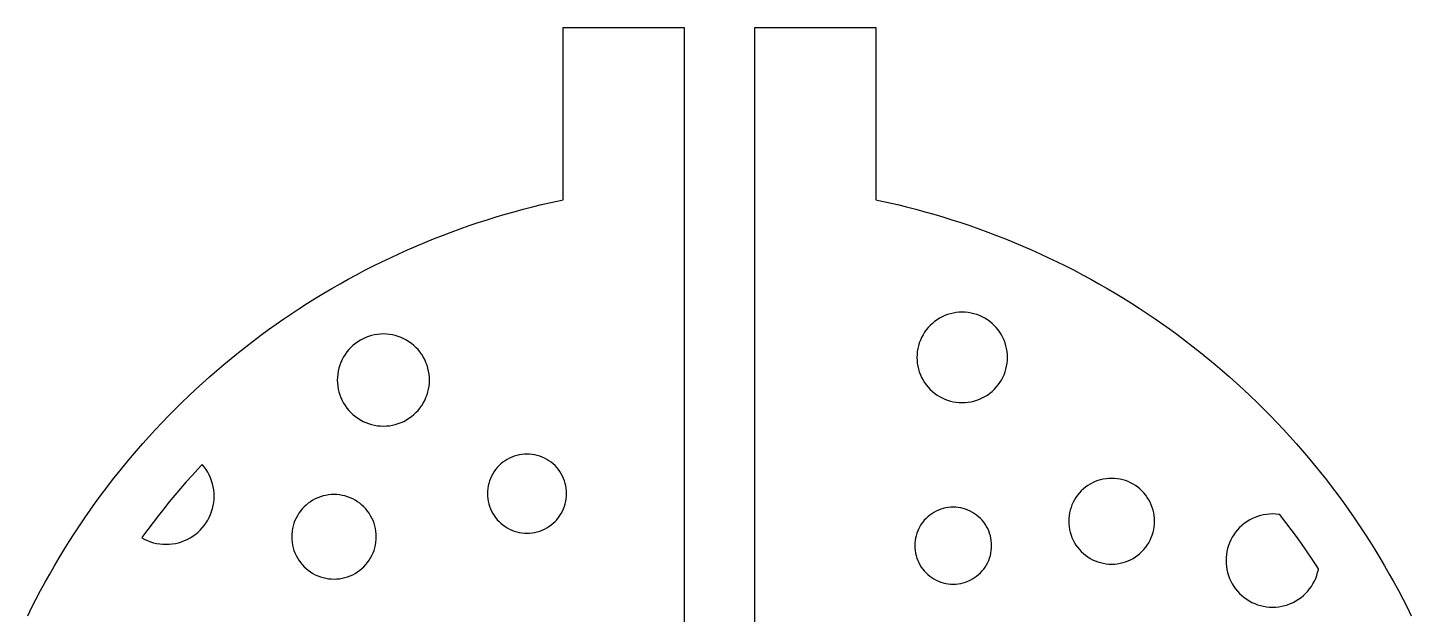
# Model space of a CAD drawing. Header units: millimetres. Extents: x 0 to 439, y -239 to 0.
# Drawn here: x 3.5 to 65.5, y -108.3 to -82 of the extents above; entities that cross this region are included whole.
import ezdxf

# ---------------------------------------------------------------- set-up
doc = ezdxf.new("R2010")
doc.units = ezdxf.units.MM
doc.layers.add('CUT', color=1, linetype='Continuous')

msp = doc.modelspace()

# ---------------------------------------------------------------- linework, layer by layer
at = {"layer": 'CUT'}
for points in [[(3.496, -108.368), (3.684, -107.988), (3.876, -107.611), (4.074, -107.237), (4.276, -106.865), (4.482, -106.495), (4.693, -106.128), (4.908, -105.763), (5.128, -105.402), (5.353, -105.043), (5.581, -104.686), (5.814, -104.333), (6.052, -103.982), (6.293, -103.635), (6.539, -103.29), (6.789, -102.948), (7.044, -102.61), (7.302, -102.275), (7.565, -101.942), (7.831, -101.613), (8.102, -101.288), (8.376, -100.966), (8.655, -100.647), (8.937, -100.331), (9.223, -100.019), (9.513, -99.711), (9.807, -99.406), (10.105, -99.105), (10.406, -98.807), (10.711, -98.513), (11.019, -98.223), (11.331, -97.937), (11.647, -97.655), (11.966, -97.376), (12.288, -97.102), (12.613, -96.831), (12.942, -96.565), (13.275, -96.302), (13.61, -96.044), (13.948, -95.789), (14.29, -95.539), (14.635, -95.293), (14.982, -95.052), (15.333, -94.814), (15.686, -94.581), (16.043, -94.353), (16.402, -94.128), (16.763, -93.908), (17.128, -93.693), (17.495, -93.482), (17.865, -93.276), (18.237, -93.074), (18.611, -92.876), (18.988, -92.684), (19.368, -92.496), (19.749, -92.312), (20.133, -92.134), (20.519, -91.96), (20.907, -91.791), (21.297, -91.626), (21.69, -91.467), (22.084, -91.312), (22.48, -91.162), (22.877, -91.017), (23.277, -90.877), (23.678, -90.741), (24.081, -90.611), (24.485, -90.486), (24.891, -90.365), (25.298, -90.25), (25.707, -90.139), (26.117, -90.034), (26.528, -89.934), (26.941, -89.838), (27.355, -89.748), (27.5, -89.718), (27.5, -82), (32.913, -82), (32.913, -120)], [(36.087, -120), (36.087, -82), (41.5, -82), (41.5, -89.718), (41.645, -89.748), (42.059, -89.838), (42.472, -89.934), (42.883, -90.034), (43.293, -90.139), (43.702, -90.25), (44.109, -90.365), (44.515, -90.486), (44.919, -90.611), (45.322, -90.741), (45.723, -90.877), (46.123, -91.017), (46.52, -91.162), (46.916, -91.312), (47.31, -91.467), (47.703, -91.626), (48.093, -91.791), (48.481, -91.96), (48.867, -92.134), (49.251, -92.312), (49.632, -92.496), (50.012, -92.684), (50.389, -92.876), (50.763, -93.074), (51.135, -93.276), (51.505, -93.482), (51.872, -93.693), (52.237, -93.908), (52.598, -94.128), (52.957, -94.353), (53.314, -94.581), (53.667, -94.814), (54.018, -95.052), (54.365, -95.293), (54.71, -95.539), (55.052, -95.789), (55.39, -96.044), (55.725, -96.302), (56.058, -96.565), (56.387, -96.831), (56.712, -97.102), (57.034, -97.376), (57.353, -97.655), (57.669, -97.937), (57.981, -98.223), (58.289, -98.513), (58.594, -98.807), (58.895, -99.105), (59.193, -99.406), (59.487, -99.711), (59.777, -100.019), (60.063, -100.331), (60.345, -100.647), (60.624, -100.966), (60.898, -101.288), (61.169, -101.613), (61.435, -101.942), (61.698, -102.275), (61.956, -102.61), (62.211, -102.948), (62.461, -103.29), (62.707, -103.635), (62.948, -103.982), (63.186, -104.333), (63.419, -104.686), (63.647, -105.043), (63.872, -105.402), (64.092, -105.763), (64.307, -106.128), (64.518, -106.495), (64.724, -106.865), (64.926, -107.237), (65.124, -107.611), (65.316, -107.988), (65.504, -108.368)]]:
    msp.add_lwpolyline(points, dxfattribs=at)
for points in [[(47.25, -97.56), (47.296, -97.436), (47.335, -97.309), (47.365, -97.179), (47.387, -97.048), (47.4, -96.916), (47.404, -96.784), (47.4, -96.651), (47.387, -96.519), (47.365, -96.388), (47.335, -96.259), (47.296, -96.132), (47.25, -96.008), (47.195, -95.887), (47.132, -95.77), (47.062, -95.657), (46.985, -95.549), (46.901, -95.446), (46.81, -95.35), (46.713, -95.259), (46.61, -95.175), (46.503, -95.097), (46.39, -95.027), (46.273, -94.965), (46.152, -94.91), (46.028, -94.863), (45.901, -94.825), (45.772, -94.795), (45.641, -94.773), (45.509, -94.76), (45.376, -94.756), (45.243, -94.76), (45.111, -94.773), (44.98, -94.795), (44.851, -94.825), (44.724, -94.863), (44.6, -94.91), (44.479, -94.965), (44.362, -95.027), (44.249, -95.097), (44.141, -95.175), (44.039, -95.259), (43.942, -95.35), (43.851, -95.446), (43.767, -95.549), (43.69, -95.657), (43.62, -95.77), (43.557, -95.887), (43.502, -96.008), (43.455, -96.132), (43.417, -96.259), (43.387, -96.388), (43.365, -96.519), (43.352, -96.651), (43.348, -96.784), (43.352, -96.916), (43.365, -97.048), (43.387, -97.179), (43.417, -97.309), (43.455, -97.436), (43.502, -97.56), (43.557, -97.681), (43.62, -97.798), (43.69, -97.91), (43.767, -98.018), (43.851, -98.121), (43.942, -98.218), (44.039, -98.308), (44.141, -98.393), (44.249, -98.47), (44.362, -98.54), (44.479, -98.603), (44.6, -98.657), (44.724, -98.704), (44.851, -98.743), (44.98, -98.773), (45.111, -98.794), (45.243, -98.807), (45.376, -98.812), (45.509, -98.807), (45.641, -98.794), (45.772, -98.773), (45.901, -98.743), (46.028, -98.704), (46.152, -98.657), (46.273, -98.603), (46.39, -98.54), (46.503, -98.47), (46.61, -98.393), (46.713, -98.308), (46.81, -98.218), (46.901, -98.121), (46.985, -98.018), (47.062, -97.91), (47.132, -97.798), (47.195, -97.681), (47.25, -97.56)], [(21.392, -98.461), (21.432, -98.332), (21.462, -98.2), (21.484, -98.067), (21.497, -97.932), (21.502, -97.797), (21.497, -97.662), (21.484, -97.528), (21.462, -97.395), (21.432, -97.263), (21.392, -97.134), (21.345, -97.007), (21.289, -96.884), (21.225, -96.765), (21.154, -96.65), (21.075, -96.54), (20.989, -96.436), (20.897, -96.337), (20.798, -96.245), (20.694, -96.159), (20.584, -96.08), (20.469, -96.009), (20.35, -95.945), (20.227, -95.89), (20.101, -95.842), (19.971, -95.803), (19.84, -95.772), (19.706, -95.75), (19.572, -95.737), (19.437, -95.732), (19.302, -95.737), (19.167, -95.75), (19.034, -95.772), (18.902, -95.803), (18.773, -95.842), (18.647, -95.89), (18.524, -95.945), (18.404, -96.009), (18.29, -96.08), (18.18, -96.159), (18.075, -96.245), (17.977, -96.337), (17.884, -96.436), (17.799, -96.54), (17.72, -96.65), (17.648, -96.765), (17.585, -96.884), (17.529, -97.007), (17.481, -97.134), (17.442, -97.263), (17.411, -97.395), (17.389, -97.528), (17.376, -97.662), (17.372, -97.797), (17.376, -97.932), (17.389, -98.067), (17.411, -98.2), (17.442, -98.332), (17.481, -98.461), (17.529, -98.588), (17.585, -98.711), (17.648, -98.83), (17.72, -98.945), (17.799, -99.055), (17.884, -99.159), (17.977, -99.258), (18.075, -99.35), (18.18, -99.436), (18.29, -99.514), (18.404, -99.586), (18.524, -99.65), (18.647, -99.705), (18.773, -99.753), (18.902, -99.792), (19.034, -99.823), (19.167, -99.845), (19.302, -99.858), (19.437, -99.862), (19.572, -99.858), (19.706, -99.845), (19.84, -99.823), (19.971, -99.792), (20.101, -99.753), (20.227, -99.705), (20.35, -99.65), (20.469, -99.586), (20.584, -99.514), (20.694, -99.436), (20.798, -99.35), (20.897, -99.258), (20.989, -99.159), (21.075, -99.055), (21.154, -98.945), (21.225, -98.83), (21.289, -98.711), (21.345, -98.588), (21.392, -98.461)], [(11.688, -103.83), (11.738, -103.698), (11.779, -103.563), (11.811, -103.425), (11.834, -103.286), (11.848, -103.145), (11.852, -103.004), (11.848, -102.863), (11.834, -102.722), (11.811, -102.583), (11.779, -102.445), (11.738, -102.31), (11.688, -102.178), (11.63, -102.049), (11.563, -101.925), (11.488, -101.805), (11.406, -101.69), (11.32, -101.585), (11.128, -101.789), (10.864, -102.077), (10.603, -102.369), (10.345, -102.664), (10.091, -102.962), (9.841, -103.263), (9.595, -103.567), (9.352, -103.874), (9.113, -104.184), (8.878, -104.497), (8.646, -104.813), (8.607, -104.868), (8.615, -104.873), (8.739, -104.94), (8.868, -104.998), (9, -105.048), (9.135, -105.089), (9.273, -105.121), (9.412, -105.144), (9.553, -105.158), (9.694, -105.162), (9.835, -105.158), (9.976, -105.144), (10.115, -105.121), (10.252, -105.089), (10.388, -105.048), (10.52, -104.998), (10.648, -104.94), (10.773, -104.873), (10.893, -104.799), (11.008, -104.716), (11.117, -104.627), (11.22, -104.53), (11.317, -104.427), (11.406, -104.318), (11.488, -104.203), (11.563, -104.083), (11.63, -103.959), (11.688, -103.83)], [(27.513, -103.567), (27.554, -103.459), (27.587, -103.348), (27.614, -103.235), (27.633, -103.12), (27.644, -103.005), (27.648, -102.889), (27.644, -102.773), (27.633, -102.657), (27.614, -102.543), (27.587, -102.43), (27.554, -102.319), (27.513, -102.21), (27.465, -102.104), (27.41, -102.002), (27.349, -101.903), (27.281, -101.809), (27.208, -101.719), (27.128, -101.635), (27.043, -101.555), (26.954, -101.482), (26.859, -101.414), (26.761, -101.353), (26.659, -101.298), (26.553, -101.25), (26.444, -101.209), (26.333, -101.176), (26.22, -101.149), (26.106, -101.13), (25.99, -101.119), (25.874, -101.115), (25.758, -101.119), (25.643, -101.13), (25.528, -101.149), (25.415, -101.176), (25.304, -101.209), (25.195, -101.25), (25.09, -101.298), (24.987, -101.353), (24.889, -101.414), (24.794, -101.482), (24.705, -101.555), (24.62, -101.635), (24.541, -101.719), (24.467, -101.809), (24.399, -101.903), (24.338, -102.002), (24.283, -102.104), (24.235, -102.21), (24.195, -102.319), (24.161, -102.43), (24.135, -102.543), (24.116, -102.657), (24.104, -102.773), (24.1, -102.889), (24.104, -103.005), (24.116, -103.12), (24.135, -103.235), (24.161, -103.348), (24.195, -103.459), (24.235, -103.567), (24.283, -103.673), (24.338, -103.776), (24.399, -103.874), (24.467, -103.968), (24.541, -104.058), (24.62, -104.143), (24.705, -104.222), (24.794, -104.296), (24.889, -104.363), (24.987, -104.425), (25.09, -104.479), (25.195, -104.527), (25.304, -104.568), (25.415, -104.602), (25.528, -104.628), (25.643, -104.647), (25.758, -104.659), (25.874, -104.662), (25.99, -104.659), (26.106, -104.647), (26.22, -104.628), (26.333, -104.602), (26.444, -104.568), (26.553, -104.527), (26.659, -104.479), (26.761, -104.425), (26.859, -104.363), (26.954, -104.296), (27.043, -104.222), (27.128, -104.143), (27.208, -104.058), (27.281, -103.968), (27.349, -103.874), (27.41, -103.776), (27.465, -103.673), (27.513, -103.567)], [(53.85, -104.863), (53.894, -104.746), (53.931, -104.625), (53.96, -104.503), (53.98, -104.378), (53.992, -104.253), (53.997, -104.128), (53.992, -104.002), (53.98, -103.877), (53.96, -103.752), (53.931, -103.63), (53.894, -103.509), (53.85, -103.392), (53.798, -103.277), (53.739, -103.166), (53.672, -103.059), (53.599, -102.957), (53.519, -102.86), (53.433, -102.768), (53.342, -102.682), (53.244, -102.602), (53.142, -102.529), (53.035, -102.462), (52.924, -102.403), (52.81, -102.351), (52.692, -102.307), (52.571, -102.27), (52.449, -102.242), (52.325, -102.221), (52.2, -102.209), (52.074, -102.205), (51.948, -102.209), (51.823, -102.221), (51.699, -102.242), (51.576, -102.27), (51.456, -102.307), (51.338, -102.351), (51.223, -102.403), (51.112, -102.462), (51.006, -102.529), (50.903, -102.602), (50.806, -102.682), (50.714, -102.768), (50.628, -102.86), (50.548, -102.957), (50.475, -103.059), (50.409, -103.166), (50.349, -103.277), (50.297, -103.392), (50.253, -103.509), (50.216, -103.63), (50.188, -103.752), (50.167, -103.877), (50.155, -104.002), (50.151, -104.128), (50.155, -104.253), (50.167, -104.378), (50.188, -104.503), (50.216, -104.625), (50.253, -104.746), (50.297, -104.863), (50.349, -104.978), (50.409, -105.089), (50.475, -105.196), (50.548, -105.298), (50.628, -105.395), (50.714, -105.487), (50.806, -105.573), (50.903, -105.653), (51.006, -105.726), (51.112, -105.793), (51.223, -105.852), (51.338, -105.904), (51.456, -105.948), (51.576, -105.985), (51.699, -106.013), (51.823, -106.034), (51.948, -106.046), (52.074, -106.05), (52.2, -106.046), (52.325, -106.034), (52.449, -106.013), (52.571, -105.985), (52.692, -105.948), (52.81, -105.904), (52.924, -105.852), (53.035, -105.793), (53.142, -105.726), (53.244, -105.653), (53.342, -105.573), (53.433, -105.487), (53.519, -105.395), (53.599, -105.298), (53.672, -105.196), (53.739, -105.089), (53.798, -104.978), (53.85, -104.863)], [(19.019, -105.435), (19.055, -105.316), (19.083, -105.196), (19.103, -105.073), (19.115, -104.95), (19.12, -104.826), (19.115, -104.702), (19.103, -104.579), (19.083, -104.456), (19.055, -104.336), (19.019, -104.217), (18.975, -104.101), (18.924, -103.988), (18.866, -103.879), (18.8, -103.773), (18.728, -103.673), (18.649, -103.577), (18.565, -103.486), (18.474, -103.401), (18.378, -103.323), (18.277, -103.251), (18.172, -103.185), (18.063, -103.127), (17.95, -103.075), (17.834, -103.032), (17.715, -102.996), (17.594, -102.968), (17.472, -102.947), (17.349, -102.935), (17.225, -102.931), (17.101, -102.935), (16.977, -102.947), (16.855, -102.968), (16.734, -102.996), (16.616, -103.032), (16.5, -103.075), (16.387, -103.127), (16.277, -103.185), (16.172, -103.251), (16.071, -103.323), (15.976, -103.401), (15.885, -103.486), (15.8, -103.577), (15.722, -103.673), (15.649, -103.773), (15.584, -103.879), (15.525, -103.988), (15.474, -104.101), (15.431, -104.217), (15.395, -104.336), (15.366, -104.456), (15.346, -104.579), (15.334, -104.702), (15.33, -104.826), (15.334, -104.95), (15.346, -105.073), (15.366, -105.196), (15.395, -105.316), (15.431, -105.435), (15.474, -105.551), (15.525, -105.664), (15.584, -105.773), (15.649, -105.879), (15.722, -105.979), (15.8, -106.075), (15.885, -106.166), (15.976, -106.251), (16.071, -106.329), (16.172, -106.401), (16.277, -106.467), (16.387, -106.525), (16.5, -106.577), (16.616, -106.62), (16.734, -106.656), (16.855, -106.684), (16.977, -106.705), (17.101, -106.717), (17.225, -106.721), (17.349, -106.717), (17.472, -106.705), (17.594, -106.684), (17.715, -106.656), (17.834, -106.62), (17.95, -106.577), (18.063, -106.525), (18.172, -106.467), (18.277, -106.401), (18.378, -106.329), (18.474, -106.251), (18.565, -106.166), (18.649, -106.075), (18.728, -105.979), (18.8, -105.879), (18.866, -105.773), (18.924, -105.664), (18.975, -105.551), (19.019, -105.435)], [(46.606, -105.777), (46.638, -105.669), (46.664, -105.559), (46.682, -105.447), (46.693, -105.335), (46.697, -105.222), (46.693, -105.11), (46.682, -104.998), (46.664, -104.886), (46.638, -104.776), (46.606, -104.668), (46.566, -104.563), (46.519, -104.46), (46.466, -104.361), (46.407, -104.265), (46.341, -104.173), (46.269, -104.086), (46.192, -104.004), (46.11, -103.927), (46.023, -103.855), (45.931, -103.789), (45.835, -103.73), (45.736, -103.677), (45.633, -103.63), (45.527, -103.59), (45.42, -103.558), (45.31, -103.532), (45.198, -103.514), (45.086, -103.503), (44.973, -103.499), (44.861, -103.503), (44.748, -103.514), (44.637, -103.532), (44.527, -103.558), (44.419, -103.59), (44.314, -103.63), (44.211, -103.677), (44.112, -103.73), (44.016, -103.789), (43.924, -103.855), (43.837, -103.927), (43.755, -104.004), (43.678, -104.086), (43.606, -104.173), (43.54, -104.265), (43.481, -104.361), (43.428, -104.46), (43.381, -104.563), (43.341, -104.668), (43.309, -104.776), (43.283, -104.886), (43.265, -104.998), (43.253, -105.11), (43.25, -105.222), (43.253, -105.335), (43.265, -105.447), (43.283, -105.559), (43.309, -105.669), (43.341, -105.777), (43.381, -105.882), (43.428, -105.985), (43.481, -106.084), (43.54, -106.18), (43.606, -106.272), (43.678, -106.359), (43.755, -106.441), (43.837, -106.518), (43.924, -106.59), (44.016, -106.656), (44.112, -106.715), (44.211, -106.768), (44.314, -106.815), (44.419, -106.855), (44.527, -106.887), (44.637, -106.913), (44.748, -106.931), (44.861, -106.942), (44.973, -106.946), (45.086, -106.942), (45.198, -106.931), (45.31, -106.913), (45.42, -106.887), (45.527, -106.855), (45.633, -106.815), (45.736, -106.768), (45.835, -106.715), (45.931, -106.656), (46.023, -106.59), (46.11, -106.518), (46.192, -106.441), (46.269, -106.359), (46.341, -106.272), (46.407, -106.18), (46.466, -106.084), (46.519, -105.985), (46.566, -105.882), (46.606, -105.777)], [(61.162, -106.816), (61.218, -106.691), (61.266, -106.563), (61.306, -106.432), (61.337, -106.299), (61.343, -106.265), (61.239, -106.104), (61.024, -105.777), (60.804, -105.453), (60.581, -105.132), (60.354, -104.813), (60.122, -104.497), (59.887, -104.184), (59.648, -103.874), (59.613, -103.829), (59.561, -103.821), (59.425, -103.807), (59.288, -103.803), (59.151, -103.807), (59.015, -103.821), (58.881, -103.843), (58.747, -103.874), (58.617, -103.913), (58.489, -103.962), (58.364, -104.018), (58.244, -104.083), (58.127, -104.155), (58.016, -104.234), (57.911, -104.321), (57.811, -104.415), (57.717, -104.514), (57.631, -104.62), (57.551, -104.731), (57.479, -104.847), (57.414, -104.968), (57.358, -105.092), (57.31, -105.22), (57.27, -105.351), (57.239, -105.484), (57.217, -105.619), (57.203, -105.755), (57.199, -105.892), (57.203, -106.028), (57.217, -106.164), (57.239, -106.299), (57.27, -106.432), (57.31, -106.563), (57.358, -106.691), (57.414, -106.816), (57.479, -106.936), (57.551, -107.052), (57.631, -107.163), (57.717, -107.269), (57.811, -107.369), (57.911, -107.462), (58.016, -107.549), (58.127, -107.629), (58.244, -107.701), (58.364, -107.765), (58.489, -107.822), (58.617, -107.87), (58.747, -107.91), (58.881, -107.941), (59.015, -107.963), (59.151, -107.976), (59.288, -107.981), (59.425, -107.976), (59.561, -107.963), (59.696, -107.941), (59.829, -107.91), (59.96, -107.87), (60.088, -107.822), (60.212, -107.765), (60.333, -107.701), (60.449, -107.629), (60.56, -107.549), (60.666, -107.462), (60.765, -107.369), (60.859, -107.269), (60.945, -107.163), (61.025, -107.052), (61.097, -106.936), (61.162, -106.816)]]:
    msp.add_lwpolyline(points, close=True, dxfattribs=at)

doc.saveas('drawing.dxf')
